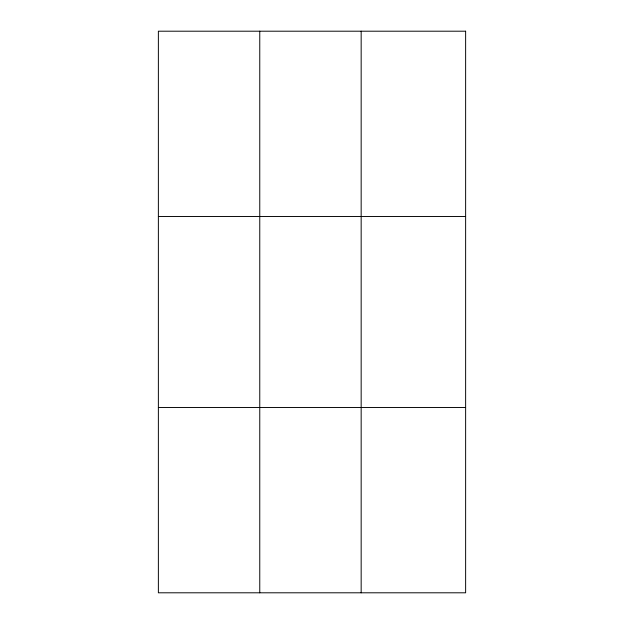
<?xml version="1.0" encoding="UTF-8"?>
<svg xmlns="http://www.w3.org/2000/svg" width="624" height="624" viewBox="0 0 624 624"><rect width="100%" height="100%" fill="white"/><g stroke="black" fill="none" stroke-linecap="round" stroke-linejoin="round"><path stroke-width="0.94" d="M259.763 31.2L259.763 592.8M361.163 31.2L361.163 592.8M158.371 216.528L465.629 216.528M158.371 407.472L465.629 407.472M465.629 31.2L465.629 592.8L158.371 592.8L158.371 31.2L465.629 31.2"/></g></svg>
